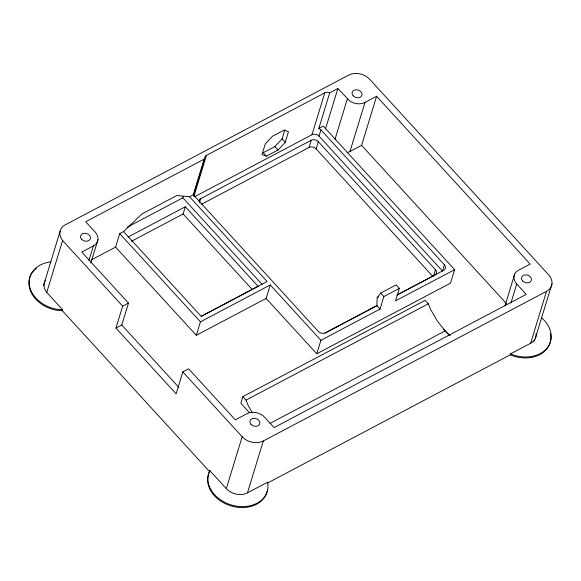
<?xml version="1.0" encoding="UTF-8"?>
<svg xmlns="http://www.w3.org/2000/svg" width="581" height="581" viewBox="0 0 581 581"><rect width="100%" height="100%" fill="white"/><g stroke="black" fill="none" stroke-linecap="round" stroke-linejoin="round"><path stroke-width="0.87" d="M320.915 340.306L270.259 284.951L266.142 298.423L316.798 353.778L320.915 340.306L380.01 309.085L376.844 305.628L377.178 297.632L380.678 293.093L396.191 284.893L399.358 288.35L395.523 300.885L454.618 269.664L323.232 126.092L318.831 128.416L320.937 129.868L444.407 264.798A5.098 3.907 17 0 1 443.695 270.303L397.172 294.887M44.236 283.172L60.097 231.282M209.574 471.598L62.37 310.741L62.661 309.804L46.741 292.403L62.603 240.519A15.338 11.751 17 0 1 66.285 224.302L348.629 75.131A15.295 11.714 17 0 1 369.763 79.365L548.646 274.835A15.295 11.714 17 0 1 546.503 291.364L530.642 343.248L510.481 353.894L510.198 354.838L267.318 483.152L267.609 482.215L247.448 492.862A15.295 11.714 17 0 1 226.314 488.636L209.864 470.654L209.574 471.598A30.59 23.429 17 0 0 230.759 505.819A30.59 23.429 17 0 0 267.558 489.405M88.944 260.528L93.418 245.894A12.746 9.761 17 0 0 95.204 232.117L85.705 221.739L204.672 158.889A5.098 3.907 17 0 1 206.451 155.381L324.772 92.873A5.098 3.907 17 0 1 329.71 92.822L337.859 88.523L349.733 100.963A12.746 9.761 17 0 0 364.97 102.423L376.611 96.279L530.162 264.072L518.521 270.216A12.746 9.761 17 0 0 516.741 283.993L510.946 302.926M90.854 262.975L97.957 239.735M91.537 259.801L115.575 247.099L119.701 233.62L123.579 231.572L141.967 213.975L176.885 195.528L189.529 196.727L193.793 194.475L204.672 158.889M516.741 283.993L526.233 294.371L274.079 427.594L264.58 417.209A12.746 9.761 17 0 0 246.969 413.687L235.334 419.838L188.636 368.804L182.812 371.876L176.108 393.816L115.953 328.083L122.656 306.143L128.481 303.071L81.783 252.038L93.418 245.894M115.953 328.083L121.77 325.011L128.481 303.071M127.239 227.193L182.862 197.809L183.342 196.24M131.299 241.362L183.109 213.982L185.31 206.778L258.131 286.346L201.534 316.253M204.156 159.158L193.27 194.751L318.33 331.41A5.098 3.907 17 0 0 325.375 332.819L376.844 305.628M193.916 196.385L206.451 155.381M199.472 202.653L200.699 198.651L311.256 140.239A5.098 3.907 17 0 1 318.301 141.648L435.445 269.657A5.098 3.907 17 0 1 434.733 275.162L397.077 295.061M115.575 247.099L196.313 335.317L200.43 321.845L270.259 284.951M266.381 156.187L261.995 154.561L265.212 144.044L272.467 136.266L284.109 130.122L288.488 131.742L285.271 142.265L278.016 150.043L266.381 156.187L263.215 152.73L274.849 146.579L282.105 138.808L284.828 129.904M194.453 196.814L311.975 134.727L324.772 92.873M201.701 204.163L309.056 147.443L311.256 140.239M318.831 128.416L329.71 92.822M444.407 264.798L442.49 271.066L319.02 136.136L320.937 129.868M432.634 276.193L316.1 148.852L318.301 141.648M450.253 335.673L445.097 330.901L437.362 321.053L430.797 309.775L428.328 303.805L425.161 300.348L242.829 396.678L240.825 403.25L249.358 412.575M325.491 128.975L337.859 88.523M226.314 488.636L242.175 436.745L182.812 371.876M334.99 139.36L347.358 98.901M347.191 152.52A12.746 9.761 17 0 0 349.973 151.488L364.97 102.423M247.448 492.862L263.309 440.979L546.503 291.364M349.973 151.488L361.607 145.344L376.611 96.279M380.01 309.085L383.838 296.55L399.358 288.35M433.484 276.062L435.445 269.657M454.618 269.664L450.5 283.143L316.798 353.778M504.998 305.788L514.73 273.941M535.188 338.781L551.95 283.971M127.922 237.099L185.31 206.778M196.313 335.317L266.142 298.423M377.178 297.632L378.725 296.811M324.975 333.153L377.047 305.642M242.829 396.678L245.995 400.135L428.328 303.805M269.969 423.433L445.097 330.901M62.661 309.804L56.204 309.179A30.59 23.429 17 0 1 29.304 284.327A30.59 23.429 17 0 1 51.005 261.878M62.37 310.741L55.914 310.123A30.59 23.429 17 0 1 30.851 274.922M361.607 145.344L506.596 303.776M282.105 138.808L285.271 142.265M443.877 329.572L448.147 334.235M274.849 146.579L278.016 150.043M380.678 293.093L383.838 296.55M189.529 196.727L267.093 281.495L201.142 316.333L123.579 231.572M182.862 197.809L262.125 284.429M183.109 213.982L252.256 289.541M119.701 233.62L200.43 321.845M62.603 240.519L122.656 306.143M121.77 325.011L178.89 387.425M194.853 196.48L193.793 194.475M252.408 412.873L248.472 406.104L245.995 400.135M536.096 333.516A15.295 11.714 17 0 1 530.642 343.248M534.52 340.393A15.295 11.714 17 0 1 533.583 341.664M263.309 440.979A15.295 11.714 17 0 1 242.175 436.745M46.741 292.403A15.338 11.751 17 0 1 45.42 280.332M267.609 482.215A30.59 23.429 17 0 1 234.927 505.862A30.59 23.429 17 0 1 209.864 470.654M43.735 285.641A15.338 11.751 17 0 1 43.953 284.109M311.975 134.727A5.098 3.907 17 0 1 319.02 136.136M309.056 147.443A5.098 3.907 17 0 1 316.1 148.852M198.884 201.113A5.098 3.907 17 0 1 200.699 198.651M550.512 333.538A30.59 23.429 17 0 1 510.198 354.838M541.419 317.691A30.59 23.429 17 0 1 546.728 348.44A30.59 23.429 17 0 1 510.481 353.894M31.265 274.145A30.59 23.429 17 0 1 36.407 268.277M522.559 280.921A5.098 3.907 17 0 0 531.121 280.841A5.098 3.907 17 0 0 525.638 274.849A5.098 3.907 17 0 0 522.559 280.921M81.623 239.292A5.098 3.907 17 0 0 90.186 239.212A5.098 3.907 17 0 0 84.703 233.221A5.098 3.907 17 0 0 81.623 239.292M353.175 95.829A5.098 3.907 17 0 0 361.738 95.749A5.098 3.907 17 0 0 356.255 89.757A5.098 3.907 17 0 0 353.175 95.829M251.007 424.384A5.098 3.907 17 0 0 259.569 424.304A5.098 3.907 17 0 0 254.086 418.313A5.098 3.907 17 0 0 251.007 424.384"/></g></svg>
